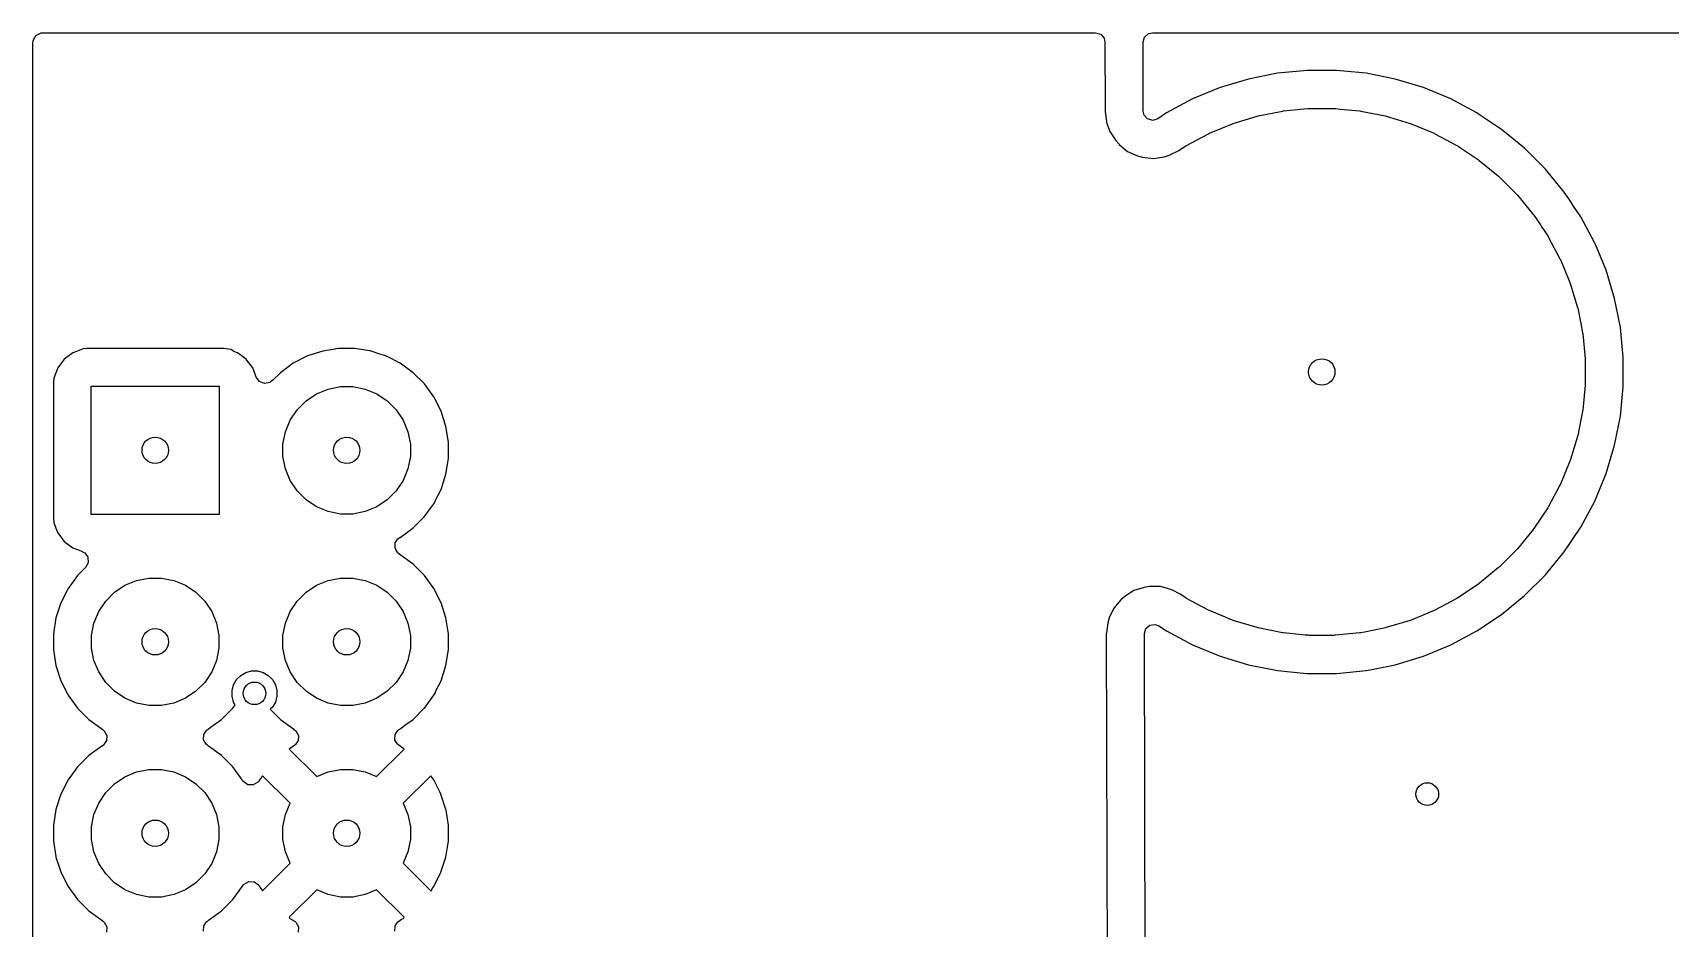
# Model space of a CAD drawing. Header units: inches. Extents: x -1.73 to 1.75, y 0.02 to 4.69.
# Drawn here: x -1.386 to -0.531, y 4.217 to 4.685 of the extents above; entities that cross this region are included whole.
import ezdxf

# ---------------------------------------------------------------- set-up
doc = ezdxf.new("R2010")
doc.units = ezdxf.units.IN
doc.header["$MEASUREMENT"] = 0
doc.layers.add('BLACK', color=250, linetype='CONTINUOUS')

msp = doc.modelspace()

# ---------------------------------------------------------------- linework, layer by layer
at = {"layer": 'BLACK', "linetype": 'CONTINUOUS'}
for p, q in [((-1.38581, 4.67944), (-1.38561, 4.68081)), ((-1.38581, 2.44965), (-1.38581, 4.67944)), ((-1.38561, 4.68081), (-1.38544, 4.6814)), ((-1.38544, 4.6814), (-1.38395, 4.68371)), ((-1.38395, 4.68371), (-1.3839, 4.68376)), ((-1.3839, 4.68376), (-1.38174, 4.68484)), ((-1.38174, 4.68484), (-1.38144, 4.68491)), ((-1.38144, 4.68491), (-1.3804, 4.68502)), ((-1.3804, 4.68502), (-0.8307, 4.68502)), ((-0.8307, 4.68502), (-0.82806, 4.68424)), ((-0.82806, 4.68424), (-0.82626, 4.68217)), ((-0.82626, 4.68217), (-0.82582, 4.68015)), ((-0.82582, 4.68015), (-0.82574, 4.64547)), ((-0.80592, 4.68013), (-0.80515, 4.68277)), ((-0.80584, 4.64412), (-0.80592, 4.68013)), ((-0.80515, 4.68277), (-0.80307, 4.68457)), ((-0.80307, 4.68457), (-0.80104, 4.68502)), ((-0.80104, 4.68502), (1.43211, 4.68502)), ((-0.73574, 4.66386), (-0.75091, 4.66084)), ((-0.72385, 4.66503), (-0.73574, 4.66386)), ((-0.72034, 4.66537), (-0.72385, 4.66503)), ((-0.70486, 4.66537), (-0.72034, 4.66537)), ((-0.70106, 4.665), (-0.70486, 4.66537)), ((-0.68946, 4.66386), (-0.70106, 4.665)), ((-0.67428, 4.66084), (-0.68946, 4.66386)), ((-0.76572, 4.65635), (-0.78002, 4.65042)), ((-0.75091, 4.66084), (-0.76572, 4.65635)), ((-0.75091, 4.66084), (-0.75091, 4.66084)), ((-0.65947, 4.65635), (-0.67428, 4.66084)), ((-0.67428, 4.66084), (-0.67428, 4.66084)), ((-0.64518, 4.65042), (-0.65947, 4.65635)), ((-0.82574, 4.64547), (-0.82574, 4.64408)), ((-0.82574, 4.64408), (-0.82524, 4.63969)), ((-0.80536, 4.64202), (-0.80584, 4.64412)), ((-0.78002, 4.65042), (-0.79367, 4.64313)), ((-0.78002, 4.65042), (-0.78002, 4.65042)), ((-0.74584, 4.64156), (-0.73305, 4.6441)), ((-0.73305, 4.6441), (-0.73257, 4.64417)), ((-0.73257, 4.64417), (-0.7219, 4.64522)), ((-0.7219, 4.64522), (-0.7199, 4.64542)), ((-0.7219, 4.64522), (-0.7219, 4.64522)), ((-0.7199, 4.64542), (-0.7196, 4.64545)), ((-0.7196, 4.64545), (-0.71912, 4.64547)), ((-0.71912, 4.64547), (-0.70608, 4.64547)), ((-0.70608, 4.64547), (-0.7056, 4.64545)), ((-0.7056, 4.64545), (-0.70524, 4.64541)), ((-0.70524, 4.64541), (-0.70301, 4.64519)), ((-0.70301, 4.64519), (-0.70301, 4.64519)), ((-0.70301, 4.64519), (-0.69262, 4.64417)), ((-0.69262, 4.64417), (-0.69215, 4.6441)), ((-0.69215, 4.6441), (-0.67936, 4.64156)), ((-0.63153, 4.64313), (-0.64518, 4.65042)), ((-0.64518, 4.65042), (-0.64518, 4.65042)), ((-0.82524, 4.63969), (-0.82476, 4.6376)), ((-0.82476, 4.6376), (-0.82476, 4.6376)), ((-0.82476, 4.6376), (-0.82476, 4.6376)), ((-0.82476, 4.6376), (-0.82331, 4.63343)), ((-0.80352, 4.63998), (-0.80536, 4.64202)), ((-0.80087, 4.63925), (-0.80352, 4.63998)), ((-0.79824, 4.64007), (-0.80087, 4.63925)), ((-0.79367, 4.64313), (-0.79824, 4.64007)), ((-0.79367, 4.64313), (-0.79367, 4.64313)), ((-0.77128, 4.6325), (-0.75923, 4.63749)), ((-0.75923, 4.63749), (-0.75878, 4.63765)), ((-0.75878, 4.63765), (-0.7463, 4.64144)), ((-0.7463, 4.64144), (-0.74584, 4.64156)), ((-0.67936, 4.64156), (-0.6789, 4.64144)), ((-0.6789, 4.64144), (-0.67314, 4.63969)), ((-0.67314, 4.63969), (-0.66642, 4.63765)), ((-0.66642, 4.63765), (-0.66597, 4.63749)), ((-0.66597, 4.63749), (-0.65392, 4.6325)), ((-0.63014, 4.6422), (-0.63153, 4.64313)), ((-0.63153, 4.64313), (-0.63153, 4.64313)), ((-0.63153, 4.64313), (-0.63153, 4.64313)), ((-0.63153, 4.64313), (-0.63153, 4.64313)), ((-0.63153, 4.64313), (-0.63153, 4.64313)), ((-0.61866, 4.63453), (-0.63014, 4.6422)), ((-0.82331, 4.63343), (-0.82017, 4.62873)), ((-0.82017, 4.62873), (-0.81847, 4.62684)), ((-0.81847, 4.62684), (-0.81842, 4.62678)), ((-0.81842, 4.62678), (-0.81833, 4.62668)), ((-0.78321, 4.62615), (-0.77171, 4.6323)), ((-0.77171, 4.6323), (-0.77128, 4.6325)), ((-0.65392, 4.6325), (-0.65348, 4.6323)), ((-0.65348, 4.6323), (-0.64198, 4.62615)), ((-0.6067, 4.62471), (-0.61866, 4.63453)), ((-0.61866, 4.63453), (-0.61866, 4.63453)), ((-0.61866, 4.63453), (-0.61866, 4.63453)), ((-0.81833, 4.62668), (-0.81833, 4.62668)), ((-0.81833, 4.62668), (-0.81398, 4.62305)), ((-0.81398, 4.62305), (-0.80879, 4.62079)), ((-0.80879, 4.62079), (-0.80613, 4.62006)), ((-0.80613, 4.62006), (-0.80051, 4.61935)), ((-0.80051, 4.61935), (-0.79492, 4.62026)), ((-0.79492, 4.62026), (-0.79235, 4.62106)), ((-0.79235, 4.62106), (-0.79231, 4.62108)), ((-0.79231, 4.62108), (-0.7923, 4.62108)), ((-0.7923, 4.62108), (-0.78719, 4.62352)), ((-0.7923, 4.62108), (-0.7923, 4.62108)), ((-0.7923, 4.62108), (-0.7923, 4.62108)), ((-0.78719, 4.62352), (-0.78598, 4.62433)), ((-0.78719, 4.62352), (-0.78719, 4.62352)), ((-0.78719, 4.62352), (-0.78719, 4.62352)), ((-0.78598, 4.62433), (-0.78362, 4.62591)), ((-0.78362, 4.62591), (-0.78321, 4.62615)), ((-0.64198, 4.62615), (-0.64157, 4.62591)), ((-0.64157, 4.62591), (-0.64119, 4.62565)), ((-0.64119, 4.62565), (-0.64119, 4.62565)), ((-0.64119, 4.62565), (-0.64059, 4.62525)), ((-0.64059, 4.62525), (-0.64059, 4.62525)), ((-0.64059, 4.62525), (-0.63644, 4.62247)), ((-0.63644, 4.62247), (-0.63073, 4.61866)), ((-0.63073, 4.61866), (-0.63035, 4.61838)), ((-0.63035, 4.61838), (-0.62027, 4.6101)), ((-0.59576, 4.61377), (-0.6067, 4.62471)), ((-0.62027, 4.6101), (-0.61991, 4.60978)), ((-0.61991, 4.60978), (-0.61069, 4.60056)), ((-0.58594, 4.60181), (-0.59576, 4.61377)), ((-0.59576, 4.61377), (-0.59576, 4.61377)), ((-0.59576, 4.61377), (-0.59576, 4.61377)), ((-0.5839, 4.59876), (-0.58594, 4.60181)), ((-0.61069, 4.60056), (-0.61037, 4.60021)), ((-0.61037, 4.60021), (-0.6021, 4.59013)), ((-0.58308, 4.59753), (-0.5839, 4.59876)), ((-0.58138, 4.59498), (-0.58308, 4.59753)), ((-0.57734, 4.58894), (-0.58138, 4.59498)), ((-0.6021, 4.59013), (-0.60181, 4.58974)), ((-0.60181, 4.58974), (-0.60032, 4.58751)), ((-0.60032, 4.58751), (-0.60032, 4.58751)), ((-0.60032, 4.58751), (-0.59963, 4.58647)), ((-0.59963, 4.58647), (-0.59963, 4.58647)), ((-0.59963, 4.58647), (-0.59963, 4.58647)), ((-0.59963, 4.58647), (-0.59839, 4.58462)), ((-0.59839, 4.58462), (-0.59801, 4.58405)), ((-0.59801, 4.58405), (-0.59801, 4.58405)), ((-0.59801, 4.58405), (-0.59457, 4.5789)), ((-0.57014, 4.57546), (-0.57734, 4.58894)), ((-0.57734, 4.58894), (-0.57734, 4.58894)), ((-0.57734, 4.58894), (-0.57734, 4.58894)), ((-0.59457, 4.5789), (-0.59432, 4.57849)), ((-0.59432, 4.57849), (-0.58817, 4.56699)), ((-0.57005, 4.5753), (-0.57014, 4.57546)), ((-0.58817, 4.56699), (-0.58797, 4.56655)), ((-0.56413, 4.561), (-0.57005, 4.5753)), ((-0.58797, 4.56655), (-0.58298, 4.55451)), ((-0.55963, 4.54619), (-0.56413, 4.561)), ((-0.58298, 4.55451), (-0.58282, 4.55406)), ((-0.58282, 4.55406), (-0.57903, 4.54158)), ((-0.57903, 4.54158), (-0.57892, 4.54111)), ((-0.55781, 4.537), (-0.55963, 4.54619)), ((-0.55963, 4.54619), (-0.55963, 4.54619)), ((-0.55963, 4.54619), (-0.55963, 4.54619)), ((-0.55963, 4.54619), (-0.55963, 4.54619)), ((-0.57892, 4.54111), (-0.57733, 4.53312)), ((-0.57733, 4.53312), (-0.57733, 4.53312)), ((-0.57733, 4.53312), (-0.57733, 4.53312)), ((-0.57733, 4.53312), (-0.57637, 4.52832)), ((-0.55662, 4.53101), (-0.55781, 4.537)), ((-0.57637, 4.52832), (-0.5763, 4.52785)), ((-0.5763, 4.52785), (-0.57502, 4.51487)), ((-0.5551, 4.51561), (-0.55662, 4.53101)), ((-1.36486, 4.51787), (-1.36939, 4.51447)), ((-1.36291, 4.51859), (-1.36486, 4.51787)), ((-1.36486, 4.51787), (-1.36486, 4.51787)), ((-1.35955, 4.51985), (-1.36291, 4.51859)), ((-1.35734, 4.52008), (-1.35955, 4.51985)), ((-1.35728, 4.52009), (-1.35734, 4.52008)), ((-1.3572, 4.5201), (-1.35728, 4.52009)), ((-1.2865, 4.5201), (-1.3572, 4.5201)), ((-1.3572, 4.5201), (-1.3572, 4.5201)), ((-1.28639, 4.5201), (-1.2865, 4.5201)), ((-1.2865, 4.5201), (-1.2865, 4.5201)), ((-1.2865, 4.5201), (-1.2865, 4.5201)), ((-1.2862, 4.52007), (-1.28639, 4.5201)), ((-1.28219, 4.51963), (-1.2862, 4.52007)), ((-1.28079, 4.51859), (-1.28219, 4.51963)), ((-1.27885, 4.51787), (-1.28079, 4.51859)), ((-1.27694, 4.51644), (-1.27885, 4.51787)), ((-1.27885, 4.51787), (-1.27885, 4.51787)), ((-1.27885, 4.51787), (-1.27885, 4.51787)), ((-1.27885, 4.51787), (-1.27885, 4.51787)), ((-1.27431, 4.51447), (-1.27694, 4.51644)), ((-1.24226, 4.5162), (-1.24972, 4.5124)), ((-1.2343, 4.51879), (-1.24226, 4.5162)), ((-1.22896, 4.51963), (-1.2343, 4.51879)), ((-1.22795, 4.51979), (-1.22896, 4.51963)), ((-1.22757, 4.51986), (-1.22795, 4.51979)), ((-1.22604, 4.5201), (-1.22757, 4.51986)), ((-1.22603, 4.5201), (-1.22604, 4.5201)), ((-1.21767, 4.5201), (-1.22603, 4.5201)), ((-1.21652, 4.51992), (-1.21767, 4.5201)), ((-1.21767, 4.5201), (-1.21767, 4.5201)), ((-1.21575, 4.51979), (-1.21652, 4.51992)), ((-1.20978, 4.51885), (-1.21575, 4.51979)), ((-1.20959, 4.51883), (-1.20978, 4.51885)), ((-1.20923, 4.51875), (-1.20959, 4.51883)), ((-1.20905, 4.51868), (-1.20923, 4.51875)), ((-1.20458, 4.51722), (-1.20905, 4.51868)), ((-1.20218, 4.51644), (-1.20458, 4.51722)), ((-1.20192, 4.5164), (-1.20218, 4.51644)), ((-1.20096, 4.516), (-1.20192, 4.5164)), ((-1.20075, 4.51585), (-1.20096, 4.516)), ((-1.19398, 4.5124), (-1.20075, 4.51585)), ((-0.5551, 4.50014), (-0.5551, 4.51561)), ((-1.37279, 4.50993), (-1.37477, 4.50463)), ((-1.36939, 4.51447), (-1.37279, 4.50993)), ((-1.37279, 4.50993), (-1.37279, 4.50993)), ((-1.36939, 4.51447), (-1.36939, 4.51447)), ((-1.27346, 4.51333), (-1.27431, 4.51447)), ((-1.27431, 4.51447), (-1.27431, 4.51447)), ((-1.27091, 4.50993), (-1.27346, 4.51333)), ((-1.26933, 4.50568), (-1.27091, 4.50993)), ((-1.27091, 4.50993), (-1.27091, 4.50993)), ((-1.25649, 4.50748), (-1.26046, 4.50351)), ((-1.24972, 4.5124), (-1.25649, 4.50748)), ((-1.18721, 4.50748), (-1.19398, 4.5124)), ((-1.18129, 4.50157), (-1.18721, 4.50748)), ((-1.18721, 4.50748), (-1.18721, 4.50748)), ((-0.57502, 4.51487), (-0.575, 4.51439)), ((-0.575, 4.51439), (-0.575, 4.50135)), ((-1.37477, 4.50463), (-1.37502, 4.50228)), ((-1.37502, 4.50228), (-1.37502, 4.50228)), ((-1.37502, 4.50228), (-1.37502, 4.43158)), ((-1.35531, 4.43346), (-1.35531, 4.50039)), ((-1.35531, 4.50039), (-1.28839, 4.50039)), ((-1.28839, 4.50039), (-1.28839, 4.43346)), ((-1.26911, 4.5051), (-1.26933, 4.50568)), ((-1.26746, 4.5029), (-1.26911, 4.5051)), ((-1.26739, 4.50284), (-1.26746, 4.5029)), ((-1.26732, 4.50279), (-1.26739, 4.50284)), ((-1.26474, 4.50183), (-1.26732, 4.50279)), ((-1.26732, 4.50279), (-1.26732, 4.50279)), ((-1.26205, 4.50242), (-1.26474, 4.50183)), ((-1.26157, 4.50268), (-1.26205, 4.50242)), ((-1.26046, 4.50351), (-1.26157, 4.50268)), ((-1.23763, 4.49644), (-1.23156, 4.49895)), ((-1.23156, 4.49895), (-1.22513, 4.50023)), ((-1.22513, 4.50023), (-1.21857, 4.50023)), ((-1.21857, 4.50023), (-1.21214, 4.49895)), ((-1.21214, 4.49895), (-1.20608, 4.49644)), ((-1.17638, 4.4948), (-1.18129, 4.50157)), ((-0.57502, 4.50088), (-0.5763, 4.4879)), ((-0.575, 4.50135), (-0.57502, 4.50088)), ((-0.55662, 4.48474), (-0.5551, 4.50014)), ((-1.24772, 4.48816), (-1.24308, 4.4928)), ((-1.24308, 4.4928), (-1.23763, 4.49644)), ((-1.20608, 4.49644), (-1.20062, 4.4928)), ((-1.20062, 4.4928), (-1.19598, 4.48816)), ((-1.17637, 4.49478), (-1.17638, 4.4948)), ((-1.17258, 4.48734), (-1.17637, 4.49478)), ((-1.25387, 4.47664), (-1.25136, 4.4827)), ((-1.25136, 4.4827), (-1.24772, 4.48816)), ((-1.19598, 4.48816), (-1.19234, 4.4827)), ((-1.19234, 4.4827), (-1.18983, 4.47664)), ((-1.16999, 4.47938), (-1.17258, 4.48734)), ((-0.57637, 4.48742), (-0.57892, 4.47464)), ((-0.5763, 4.4879), (-0.57637, 4.48742)), ((-0.55963, 4.46956), (-0.55662, 4.48474)), ((-1.25515, 4.47021), (-1.25387, 4.47664)), ((-1.18983, 4.47664), (-1.18855, 4.47021)), ((-1.16868, 4.47111), (-1.16999, 4.47938)), ((-0.57903, 4.47417), (-0.58282, 4.46169)), ((-0.57892, 4.47464), (-0.57903, 4.47417)), ((-1.25515, 4.46365), (-1.25515, 4.47021)), ((-1.18855, 4.47021), (-1.18855, 4.46365)), ((-1.16868, 4.46274), (-1.16868, 4.47111)), ((-0.56413, 4.45475), (-0.55963, 4.46956)), ((-0.55963, 4.46956), (-0.55963, 4.46956)), ((-0.55963, 4.46956), (-0.55963, 4.46956)), ((-1.25387, 4.45721), (-1.25515, 4.46365)), ((-1.25136, 4.45115), (-1.25387, 4.45721)), ((-1.18983, 4.45721), (-1.19234, 4.45115)), ((-1.18855, 4.46365), (-1.18983, 4.45721)), ((-1.16999, 4.45448), (-1.16868, 4.46274)), ((-0.58298, 4.46124), (-0.58797, 4.44919)), ((-0.58282, 4.46169), (-0.58298, 4.46124)), ((-1.24772, 4.4457), (-1.25136, 4.45115)), ((-1.19234, 4.45115), (-1.19598, 4.4457)), ((-1.17258, 4.44652), (-1.16999, 4.45448)), ((-0.58817, 4.44876), (-0.59432, 4.43726)), ((-0.58797, 4.44919), (-0.58817, 4.44876)), ((-0.57005, 4.44045), (-0.56413, 4.45475)), ((-1.24308, 4.44106), (-1.24772, 4.4457)), ((-1.23763, 4.43742), (-1.24308, 4.44106)), ((-1.20062, 4.44106), (-1.20608, 4.43742)), ((-1.19598, 4.4457), (-1.20062, 4.44106)), ((-1.17798, 4.43685), (-1.17638, 4.43906)), ((-1.17638, 4.43906), (-1.17557, 4.44017)), ((-1.17638, 4.43906), (-1.17638, 4.43906)), ((-1.17638, 4.43906), (-1.17638, 4.43906)), ((-1.17638, 4.43906), (-1.17638, 4.43906)), ((-1.17557, 4.44017), (-1.17525, 4.44128)), ((-1.17525, 4.44128), (-1.17258, 4.44652)), ((-0.57734, 4.42681), (-0.57005, 4.44045)), ((-1.37502, 4.43158), (-1.37501, 4.4315)), ((-1.37501, 4.4315), (-1.375, 4.43144)), ((-1.375, 4.43144), (-1.37477, 4.42923)), ((-1.28839, 4.43346), (-1.35531, 4.43346)), ((-1.23156, 4.43491), (-1.23763, 4.43742)), ((-1.22513, 4.43363), (-1.23156, 4.43491)), ((-1.21857, 4.43363), (-1.22513, 4.43363)), ((-1.21214, 4.43491), (-1.21857, 4.43363)), ((-1.20608, 4.43742), (-1.21214, 4.43491)), ((-1.18718, 4.42641), (-1.18133, 4.43226)), ((-1.18133, 4.43226), (-1.1813, 4.43229)), ((-1.1813, 4.43229), (-1.18129, 4.43229)), ((-1.18129, 4.43229), (-1.17798, 4.43685)), ((-0.59457, 4.43685), (-0.60181, 4.42601)), ((-0.59432, 4.43726), (-0.59457, 4.43685)), ((-1.37477, 4.42923), (-1.37367, 4.4263)), ((-1.37367, 4.4263), (-1.37279, 4.42392)), ((-1.37279, 4.42392), (-1.37279, 4.42392)), ((-1.37279, 4.42392), (-1.37279, 4.42392)), ((-1.37279, 4.42392), (-1.37279, 4.42392)), ((-1.37279, 4.42392), (-1.36939, 4.41939)), ((-1.19398, 4.42145), (-1.19059, 4.42392)), ((-1.19059, 4.42392), (-1.18721, 4.42637)), ((-1.18721, 4.42638), (-1.18718, 4.42641)), ((-1.18721, 4.42637), (-1.18721, 4.42638)), ((-1.18721, 4.42637), (-1.18721, 4.42637)), ((-1.18721, 4.42637), (-1.18721, 4.42637)), ((-1.18721, 4.42637), (-1.18721, 4.42637)), ((-0.6021, 4.42562), (-0.61037, 4.41554)), ((-0.60181, 4.42601), (-0.6021, 4.42562)), ((-0.58594, 4.41394), (-0.57734, 4.42681)), ((-1.36939, 4.41939), (-1.36939, 4.41939)), ((-1.36939, 4.41939), (-1.36939, 4.41939)), ((-1.36939, 4.41939), (-1.36486, 4.41599)), ((-1.36486, 4.41599), (-1.36486, 4.41599)), ((-1.36486, 4.41599), (-1.36077, 4.41447)), ((-1.36077, 4.41447), (-1.36034, 4.41431)), ((-1.36034, 4.41431), (-1.35912, 4.41364)), ((-1.35912, 4.41364), (-1.35868, 4.41331)), ((-1.35868, 4.41331), (-1.35703, 4.41111)), ((-1.1966, 4.41579), (-1.19648, 4.41853)), ((-1.19586, 4.41453), (-1.1966, 4.41579)), ((-1.19648, 4.41853), (-1.19505, 4.42065)), ((-1.19585, 4.41446), (-1.19586, 4.41453)), ((-1.19577, 4.41436), (-1.19585, 4.41446)), ((-1.19521, 4.41341), (-1.19577, 4.41436)), ((-1.1948, 4.41303), (-1.19521, 4.41341)), ((-1.19505, 4.42065), (-1.19477, 4.42089)), ((-1.19415, 4.41257), (-1.1948, 4.41303)), ((-1.19477, 4.42089), (-1.19413, 4.42137)), ((-1.19413, 4.42137), (-1.19398, 4.42145)), ((-1.19398, 4.42145), (-1.19398, 4.42145)), ((-0.61069, 4.41519), (-0.61991, 4.40597)), ((-0.61037, 4.41554), (-0.61069, 4.41519)), ((-0.59576, 4.40198), (-0.58594, 4.41394)), ((-1.35819, 4.40578), (-1.36241, 4.40157)), ((-1.35688, 4.40819), (-1.35819, 4.40578)), ((-1.35703, 4.41111), (-1.35684, 4.40837)), ((-1.35684, 4.40837), (-1.35688, 4.40819)), ((-1.35684, 4.40837), (-1.35684, 4.40837)), ((-1.19412, 4.41254), (-1.19415, 4.41257)), ((-1.19414, 4.41252), (-1.19412, 4.41254)), ((-1.19401, 4.41242), (-1.19414, 4.41252)), ((-1.19398, 4.4124), (-1.19401, 4.41242)), ((-1.19401, 4.41242), (-1.19401, 4.41242)), ((-1.18721, 4.40748), (-1.19398, 4.4124)), ((-1.18129, 4.40157), (-1.18721, 4.40748)), ((-0.62027, 4.40565), (-0.63035, 4.39737)), ((-0.61991, 4.40597), (-0.62027, 4.40565)), ((-1.36545, 4.39737), (-1.36693, 4.39534)), ((-1.36241, 4.40157), (-1.36545, 4.39737)), ((-1.34308, 4.3928), (-1.33763, 4.39644)), ((-1.33763, 4.39644), (-1.33156, 4.39895)), ((-1.33156, 4.39895), (-1.32513, 4.40023)), ((-1.32513, 4.40023), (-1.31857, 4.40023)), ((-1.31857, 4.40023), (-1.31214, 4.39895)), ((-1.31214, 4.39895), (-1.30608, 4.39644)), ((-1.30608, 4.39644), (-1.30062, 4.3928)), ((-1.24308, 4.3928), (-1.23763, 4.39644)), ((-1.23763, 4.39644), (-1.23156, 4.39895)), ((-1.23156, 4.39895), (-1.22513, 4.40023)), ((-1.22513, 4.40023), (-1.21857, 4.40023)), ((-1.21857, 4.40023), (-1.21214, 4.39895)), ((-1.21214, 4.39895), (-1.20608, 4.39644)), ((-1.20608, 4.39644), (-1.20062, 4.3928)), ((-1.17638, 4.3948), (-1.18129, 4.40157)), ((-0.63073, 4.39709), (-0.64157, 4.38984)), ((-0.63035, 4.39737), (-0.63073, 4.39709)), ((-0.6067, 4.39103), (-0.59576, 4.40198)), ((-1.37112, 4.38734), (-1.37371, 4.37938)), ((-1.36732, 4.3948), (-1.37112, 4.38734)), ((-1.36693, 4.39534), (-1.36732, 4.3948)), ((-1.35136, 4.3827), (-1.34772, 4.38816)), ((-1.34772, 4.38816), (-1.34308, 4.3928)), ((-1.30062, 4.3928), (-1.29598, 4.38816)), ((-1.29598, 4.38816), (-1.29234, 4.3827)), ((-1.25136, 4.3827), (-1.24772, 4.38816)), ((-1.24772, 4.38816), (-1.24308, 4.3928)), ((-1.20062, 4.3928), (-1.19598, 4.38816)), ((-1.19598, 4.38816), (-1.19234, 4.3827)), ((-1.17258, 4.38734), (-1.17638, 4.3948)), ((-1.17638, 4.3948), (-1.17638, 4.3948)), ((-1.17638, 4.3948), (-1.17638, 4.3948)), ((-1.16999, 4.37938), (-1.17258, 4.38734)), ((-0.81752, 4.38885), (-0.82122, 4.38456)), ((-0.81545, 4.39066), (-0.81752, 4.38885)), ((-0.81752, 4.38885), (-0.81752, 4.38885)), ((-0.81069, 4.39373), (-0.81545, 4.39066)), ((-0.81545, 4.39066), (-0.81545, 4.39066)), ((-0.80526, 4.39534), (-0.81069, 4.39373)), ((-0.80254, 4.39574), (-0.80526, 4.39534)), ((-0.79687, 4.39575), (-0.80254, 4.39574)), ((-0.80254, 4.39574), (-0.80254, 4.39574)), ((-0.79256, 4.39464), (-0.79687, 4.39575)), ((-0.79687, 4.39575), (-0.79687, 4.39575)), ((-0.79687, 4.39575), (-0.79687, 4.39575)), ((-0.79053, 4.39386), (-0.79256, 4.39464)), ((-0.79256, 4.39464), (-0.79256, 4.39464)), ((-0.78658, 4.39182), (-0.79053, 4.39386)), ((-0.78362, 4.38984), (-0.78658, 4.39182)), ((-0.78658, 4.39182), (-0.78658, 4.39182)), ((-0.78658, 4.39182), (-0.78658, 4.39182)), ((-0.78658, 4.39182), (-0.78658, 4.39182)), ((-0.78321, 4.3896), (-0.78362, 4.38984)), ((-0.77171, 4.38345), (-0.78321, 4.3896)), ((-0.64199, 4.3896), (-0.65348, 4.38345)), ((-0.64157, 4.38984), (-0.64199, 4.3896)), ((-0.61866, 4.38122), (-0.6067, 4.39103)), ((-1.37371, 4.37938), (-1.37502, 4.37111)), ((-1.35387, 4.37664), (-1.35136, 4.3827)), ((-1.29234, 4.3827), (-1.28983, 4.37664)), ((-1.25387, 4.37664), (-1.25136, 4.3827)), ((-1.19234, 4.3827), (-1.18983, 4.37664)), ((-1.16868, 4.37111), (-1.16999, 4.37938)), ((-0.82357, 4.3794), (-0.82433, 4.37676)), ((-0.82122, 4.38456), (-0.82357, 4.3794)), ((-0.82357, 4.3794), (-0.82357, 4.3794)), ((-0.77128, 4.38324), (-0.77171, 4.38345)), ((-0.75923, 4.37825), (-0.77128, 4.38324)), ((-0.65392, 4.38324), (-0.66597, 4.37825)), ((-0.65348, 4.38345), (-0.65392, 4.38324)), ((-0.63153, 4.37262), (-0.61866, 4.38122)), ((-1.37502, 4.37111), (-1.37502, 4.36274)), ((-1.35515, 4.37021), (-1.35387, 4.37664)), ((-1.35515, 4.36365), (-1.35515, 4.37021)), ((-1.28983, 4.37664), (-1.28855, 4.37021)), ((-1.28855, 4.37021), (-1.28855, 4.36365)), ((-1.25515, 4.37021), (-1.25387, 4.37664)), ((-1.25515, 4.36365), (-1.25515, 4.37021)), ((-1.18983, 4.37664), (-1.18855, 4.37021)), ((-1.18855, 4.37021), (-1.18855, 4.36365)), ((-1.16868, 4.36274), (-1.16868, 4.37111)), ((-0.82507, 4.37158), (-0.82513, 4.37115)), ((-0.82513, 4.37115), (-0.82513, 4.37115)), ((-0.82513, 4.37115), (-0.82464, 4.15365)), ((-0.82433, 4.37676), (-0.82507, 4.37158)), ((-0.82433, 4.37676), (-0.82433, 4.37676)), ((-0.80523, 4.3712), (-0.80446, 4.37384)), ((-0.80474, 4.1537), (-0.80523, 4.3712)), ((-0.80446, 4.37384), (-0.80238, 4.37565)), ((-0.80238, 4.37565), (-0.79966, 4.37604)), ((-0.79966, 4.37604), (-0.79763, 4.37527)), ((-0.79763, 4.37527), (-0.79367, 4.37262)), ((-0.79367, 4.37262), (-0.79367, 4.37262)), ((-0.79367, 4.37262), (-0.79367, 4.37262)), ((-0.79367, 4.37262), (-0.78002, 4.36532)), ((-0.75878, 4.37809), (-0.75923, 4.37825)), ((-0.7463, 4.37431), (-0.75878, 4.37809)), ((-0.74584, 4.37419), (-0.7463, 4.37431)), ((-0.73305, 4.37165), (-0.74584, 4.37419)), ((-0.73257, 4.37158), (-0.73305, 4.37165)), ((-0.72119, 4.37046), (-0.73257, 4.37158)), ((-0.7196, 4.3703), (-0.72119, 4.37046)), ((-0.71912, 4.37028), (-0.7196, 4.3703)), ((-0.70608, 4.37028), (-0.71912, 4.37028)), ((-0.7056, 4.3703), (-0.70608, 4.37028)), ((-0.69262, 4.37158), (-0.7056, 4.3703)), ((-0.69215, 4.37165), (-0.69262, 4.37158)), ((-0.69031, 4.37201), (-0.69215, 4.37165)), ((-0.67936, 4.37419), (-0.69031, 4.37201)), ((-0.69031, 4.37201), (-0.69031, 4.37201)), ((-0.69031, 4.37201), (-0.69031, 4.37201)), ((-0.6789, 4.37431), (-0.67936, 4.37419)), ((-0.66642, 4.37809), (-0.6789, 4.37431)), ((-0.66597, 4.37825), (-0.66642, 4.37809)), ((-0.64518, 4.36532), (-0.63153, 4.37262)), ((-1.37502, 4.36274), (-1.37371, 4.35448)), ((-1.35387, 4.35721), (-1.35515, 4.36365)), ((-1.28855, 4.36365), (-1.28983, 4.35721)), ((-1.25387, 4.35721), (-1.25515, 4.36365)), ((-1.18855, 4.36365), (-1.18983, 4.35721)), ((-1.16999, 4.35448), (-1.16868, 4.36274)), ((-0.78002, 4.36532), (-0.78002, 4.36532)), ((-0.78002, 4.36532), (-0.78002, 4.36532)), ((-0.78002, 4.36532), (-0.76572, 4.3594)), ((-0.65947, 4.3594), (-0.64518, 4.36532)), ((-1.37371, 4.35448), (-1.37112, 4.34652)), ((-1.35136, 4.35115), (-1.35387, 4.35721)), ((-1.28983, 4.35721), (-1.29234, 4.35115)), ((-1.25136, 4.35115), (-1.25387, 4.35721)), ((-1.18983, 4.35721), (-1.19234, 4.35115)), ((-1.17258, 4.34652), (-1.16999, 4.35448)), ((-0.76572, 4.3594), (-0.75091, 4.35491)), ((-0.75091, 4.35491), (-0.75091, 4.35491)), ((-0.75091, 4.35491), (-0.75091, 4.35491)), ((-0.75091, 4.35491), (-0.75091, 4.35491)), ((-0.75091, 4.35491), (-0.73574, 4.35189)), ((-0.68651, 4.35248), (-0.67428, 4.35491)), ((-0.67428, 4.35491), (-0.65947, 4.3594)), ((-0.67428, 4.35491), (-0.67428, 4.35491)), ((-0.67428, 4.35491), (-0.67428, 4.35491)), ((-0.67428, 4.35491), (-0.67428, 4.35491)), ((-1.37112, 4.34652), (-1.3675, 4.33941)), ((-1.34772, 4.3457), (-1.35136, 4.35115)), ((-1.34308, 4.34106), (-1.34772, 4.3457)), ((-1.29598, 4.3457), (-1.30062, 4.34106)), ((-1.29234, 4.35115), (-1.29598, 4.3457)), ((-1.28091, 4.34452), (-1.27937, 4.34719)), ((-1.27937, 4.34719), (-1.27719, 4.34937)), ((-1.27719, 4.34937), (-1.27452, 4.35091)), ((-1.27452, 4.35091), (-1.27154, 4.35171)), ((-1.27154, 4.35171), (-1.26846, 4.35171)), ((-1.26846, 4.35171), (-1.26548, 4.35091)), ((-1.26548, 4.35091), (-1.26281, 4.34937)), ((-1.26281, 4.34937), (-1.26063, 4.34719)), ((-1.26063, 4.34719), (-1.25909, 4.34452)), ((-1.24772, 4.3457), (-1.25136, 4.35115)), ((-1.24308, 4.34106), (-1.24772, 4.3457)), ((-1.19598, 4.3457), (-1.20062, 4.34106)), ((-1.19234, 4.35115), (-1.19598, 4.3457)), ((-1.17525, 4.34128), (-1.17258, 4.34652)), ((-0.73574, 4.35189), (-0.72034, 4.35037)), ((-0.72034, 4.35037), (-0.72034, 4.35037)), ((-0.72034, 4.35037), (-0.70486, 4.35037)), ((-0.70486, 4.35037), (-0.68946, 4.35189)), ((-0.70486, 4.35037), (-0.70486, 4.35037)), ((-0.68946, 4.35189), (-0.68651, 4.35248)), ((-1.3675, 4.33941), (-1.36732, 4.33906)), ((-1.36732, 4.33906), (-1.36241, 4.33229)), ((-1.33763, 4.33742), (-1.34308, 4.34106)), ((-1.33156, 4.33491), (-1.33763, 4.33742)), ((-1.30608, 4.33742), (-1.31214, 4.33491)), ((-1.30062, 4.34106), (-1.30608, 4.33742)), ((-1.28171, 4.34154), (-1.28091, 4.34452)), ((-1.28171, 4.33846), (-1.28171, 4.34154)), ((-1.28091, 4.33548), (-1.28171, 4.33846)), ((-1.25909, 4.34452), (-1.25829, 4.34154)), ((-1.25829, 4.33846), (-1.25909, 4.33548)), ((-1.25829, 4.34154), (-1.25829, 4.33846)), ((-1.23763, 4.33742), (-1.24308, 4.34106)), ((-1.23156, 4.33491), (-1.23763, 4.33742)), ((-1.20608, 4.33742), (-1.21214, 4.33491)), ((-1.20062, 4.34106), (-1.20608, 4.33742)), ((-1.18129, 4.33229), (-1.17638, 4.33906)), ((-1.17638, 4.33906), (-1.17557, 4.34017)), ((-1.17638, 4.33906), (-1.17638, 4.33906)), ((-1.17638, 4.33906), (-1.17638, 4.33906)), ((-1.17638, 4.33906), (-1.17638, 4.33906)), ((-1.17557, 4.34017), (-1.17525, 4.34128)), ((-1.36241, 4.33229), (-1.35649, 4.32637)), ((-1.32513, 4.33363), (-1.33156, 4.33491)), ((-1.31857, 4.33363), (-1.32513, 4.33363)), ((-1.31214, 4.33491), (-1.31857, 4.33363)), ((-1.28718, 4.32641), (-1.28133, 4.33226)), ((-1.28133, 4.33226), (-1.2813, 4.33229)), ((-1.2813, 4.33229), (-1.28129, 4.33229)), ((-1.28129, 4.33229), (-1.28006, 4.334)), ((-1.28006, 4.334), (-1.28091, 4.33548)), ((-1.26063, 4.33281), (-1.26178, 4.33166)), ((-1.26178, 4.33166), (-1.25649, 4.32637)), ((-1.25909, 4.33548), (-1.26063, 4.33281)), ((-1.22513, 4.33363), (-1.23156, 4.33491)), ((-1.21857, 4.33363), (-1.22513, 4.33363)), ((-1.21214, 4.33491), (-1.21857, 4.33363)), ((-1.18718, 4.32641), (-1.18133, 4.33226)), ((-1.18133, 4.33226), (-1.1813, 4.33229)), ((-1.1813, 4.33229), (-1.18129, 4.33229)), ((-1.35649, 4.32637), (-1.34972, 4.32145)), ((-1.34972, 4.32145), (-1.34972, 4.32145)), ((-1.34972, 4.32145), (-1.3497, 4.32144)), ((-1.3497, 4.32144), (-1.34964, 4.3214)), ((-1.34964, 4.3214), (-1.34956, 4.32134)), ((-1.34956, 4.32134), (-1.34956, 4.32134)), ((-1.34956, 4.32134), (-1.3489, 4.32083)), ((-1.3489, 4.32083), (-1.34849, 4.32045)), ((-1.34849, 4.32045), (-1.3471, 4.31807)), ((-1.29648, 4.31854), (-1.29505, 4.32065)), ((-1.29505, 4.32065), (-1.29477, 4.32089)), ((-1.29477, 4.32089), (-1.29413, 4.32137)), ((-1.29413, 4.32137), (-1.29398, 4.32145)), ((-1.29398, 4.32145), (-1.29312, 4.32208)), ((-1.29398, 4.32145), (-1.29398, 4.32145)), ((-1.29312, 4.32208), (-1.28721, 4.32637)), ((-1.28721, 4.32638), (-1.28718, 4.32641)), ((-1.28721, 4.32637), (-1.28721, 4.32638)), ((-1.28721, 4.32637), (-1.28721, 4.32637)), ((-1.25649, 4.32637), (-1.24969, 4.32143)), ((-1.24969, 4.32143), (-1.24963, 4.3214)), ((-1.24963, 4.3214), (-1.2496, 4.32137)), ((-1.2496, 4.32137), (-1.2496, 4.32137)), ((-1.2496, 4.32137), (-1.24955, 4.32134)), ((-1.24955, 4.32134), (-1.24956, 4.32133)), ((-1.24956, 4.32133), (-1.24887, 4.32081)), ((-1.24887, 4.32081), (-1.24847, 4.32044)), ((-1.24847, 4.32044), (-1.24708, 4.31806)), ((-1.1965, 4.31852), (-1.19508, 4.32064)), ((-1.19508, 4.32064), (-1.1948, 4.32088)), ((-1.1948, 4.32088), (-1.19413, 4.32133)), ((-1.19415, 4.32135), (-1.19398, 4.32145)), ((-1.19413, 4.32133), (-1.19415, 4.32135)), ((-1.19398, 4.32145), (-1.19087, 4.32372)), ((-1.19398, 4.32145), (-1.19398, 4.32145)), ((-1.19398, 4.32145), (-1.19398, 4.32145)), ((-1.19087, 4.32372), (-1.18721, 4.32637)), ((-1.18721, 4.32638), (-1.18718, 4.32641)), ((-1.18721, 4.32637), (-1.18721, 4.32638)), ((-1.18721, 4.32637), (-1.18721, 4.32637)), ((-1.34972, 4.3124), (-1.35649, 4.30748)), ((-1.34957, 4.31249), (-1.34972, 4.3124)), ((-1.34893, 4.31296), (-1.34957, 4.31249)), ((-1.34865, 4.31321), (-1.34893, 4.31296)), ((-1.34722, 4.31532), (-1.34865, 4.31321)), ((-1.3471, 4.31807), (-1.34722, 4.31532)), ((-1.2966, 4.31579), (-1.29648, 4.31854)), ((-1.29586, 4.31453), (-1.2966, 4.31579)), ((-1.29585, 4.31445), (-1.29586, 4.31453)), ((-1.29576, 4.31436), (-1.29585, 4.31445)), ((-1.29521, 4.31341), (-1.29576, 4.31436)), ((-1.2948, 4.31303), (-1.29521, 4.31341)), ((-1.29414, 4.31257), (-1.2948, 4.31303)), ((-1.29412, 4.31254), (-1.29414, 4.31257)), ((-1.29414, 4.31252), (-1.29412, 4.31254)), ((-1.29401, 4.31242), (-1.29414, 4.31252)), ((-1.294, 4.31242), (-1.29401, 4.31242)), ((-1.29398, 4.3124), (-1.294, 4.31242)), ((-1.28721, 4.30748), (-1.29398, 4.3124)), ((-1.29398, 4.3124), (-1.29398, 4.3124)), ((-1.29398, 4.3124), (-1.29398, 4.3124)), ((-1.29398, 4.3124), (-1.29398, 4.3124)), ((-1.24971, 4.31239), (-1.25184, 4.31084)), ((-1.25184, 4.31084), (-1.25184, 4.31084)), ((-1.25184, 4.31084), (-1.2375, 4.2965)), ((-1.24964, 4.31242), (-1.24971, 4.31239)), ((-1.24891, 4.31295), (-1.24964, 4.31242)), ((-1.24862, 4.3132), (-1.24891, 4.31295)), ((-1.2472, 4.31531), (-1.24862, 4.3132)), ((-1.24708, 4.31806), (-1.2472, 4.31531)), ((-1.2062, 4.2965), (-1.19186, 4.31084)), ((-1.19662, 4.31578), (-1.1965, 4.31852)), ((-1.19523, 4.3134), (-1.19662, 4.31578)), ((-1.19486, 4.31305), (-1.19523, 4.3134)), ((-1.19372, 4.31225), (-1.19486, 4.31305)), ((-1.19343, 4.3121), (-1.19372, 4.31225)), ((-1.19321, 4.31182), (-1.19343, 4.3121)), ((-1.19186, 4.31084), (-1.19321, 4.31182)), ((-1.19186, 4.31084), (-1.19186, 4.31084)), ((-1.35649, 4.30748), (-1.36241, 4.30157)), ((-1.28129, 4.30157), (-1.28721, 4.30748)), ((-1.36732, 4.2948), (-1.37112, 4.28734)), ((-1.36241, 4.30157), (-1.36732, 4.2948)), ((-1.34308, 4.2928), (-1.33763, 4.29644)), ((-1.33763, 4.29644), (-1.33156, 4.29895)), ((-1.33156, 4.29895), (-1.32513, 4.30023)), ((-1.32513, 4.30023), (-1.31857, 4.30023)), ((-1.31857, 4.30023), (-1.31214, 4.29895)), ((-1.31214, 4.29895), (-1.30608, 4.29644)), ((-1.30608, 4.29644), (-1.30062, 4.2928)), ((-1.27637, 4.29479), (-1.28129, 4.30157)), ((-1.27636, 4.29476), (-1.27637, 4.29479)), ((-1.27628, 4.29464), (-1.27636, 4.29476)), ((-1.2758, 4.29398), (-1.27628, 4.29464)), ((-1.27556, 4.2937), (-1.2758, 4.29398)), ((-1.27345, 4.29228), (-1.27556, 4.2937)), ((-1.26832, 4.29355), (-1.2707, 4.29216)), ((-1.26794, 4.29395), (-1.26832, 4.29355)), ((-1.2674, 4.29467), (-1.26794, 4.29395)), ((-1.26739, 4.29467), (-1.2674, 4.29467)), ((-1.26731, 4.29479), (-1.26739, 4.29467)), ((-1.26576, 4.29692), (-1.26731, 4.29479)), ((-1.25142, 4.28258), (-1.26576, 4.29692)), ((-1.26576, 4.29692), (-1.26576, 4.29692)), ((-1.2375, 4.2965), (-1.23156, 4.29895)), ((-1.23156, 4.29895), (-1.22513, 4.30023)), ((-1.22513, 4.30023), (-1.21857, 4.30023)), ((-1.21857, 4.30023), (-1.21214, 4.29895)), ((-1.21214, 4.29895), (-1.2062, 4.2965)), ((-1.17794, 4.29692), (-1.19228, 4.28258)), ((-1.17639, 4.29479), (-1.17794, 4.29692)), ((-1.17794, 4.29692), (-1.17794, 4.29692)), ((-1.1732, 4.28853), (-1.17639, 4.29479)), ((-1.17639, 4.29479), (-1.17639, 4.29479)), ((-1.37112, 4.28734), (-1.37371, 4.27938)), ((-1.35136, 4.2827), (-1.34772, 4.28816)), ((-1.34772, 4.28816), (-1.34308, 4.2928)), ((-1.30062, 4.2928), (-1.29598, 4.28816)), ((-1.29598, 4.28816), (-1.29234, 4.2827)), ((-1.2707, 4.29216), (-1.27345, 4.29228)), ((-1.17259, 4.28733), (-1.1732, 4.28853)), ((-1.1732, 4.28853), (-1.1732, 4.28853)), ((-1.1732, 4.28853), (-1.1732, 4.28853)), ((-1.17001, 4.27938), (-1.17259, 4.28733)), ((-1.17259, 4.28733), (-1.17259, 4.28733)), ((-1.17259, 4.28733), (-1.17259, 4.28733)), ((-1.37371, 4.27938), (-1.37502, 4.27111)), ((-1.35515, 4.27021), (-1.35387, 4.27664)), ((-1.35387, 4.27664), (-1.35136, 4.2827)), ((-1.29234, 4.2827), (-1.28983, 4.27664)), ((-1.28983, 4.27664), (-1.28855, 4.27021)), ((-1.25515, 4.27021), (-1.25387, 4.27664)), ((-1.25387, 4.27664), (-1.25142, 4.28258)), ((-1.19228, 4.28258), (-1.18983, 4.27664)), ((-1.18983, 4.27664), (-1.18855, 4.27021)), ((-1.16995, 4.279), (-1.17001, 4.27938)), ((-1.16924, 4.27453), (-1.16995, 4.279)), ((-1.16995, 4.279), (-1.16995, 4.279)), ((-1.16995, 4.279), (-1.16995, 4.279)), ((-1.37502, 4.27111), (-1.37502, 4.26274)), ((-1.35515, 4.26365), (-1.35515, 4.27021)), ((-1.28855, 4.27021), (-1.28855, 4.26365)), ((-1.25515, 4.26365), (-1.25515, 4.27021)), ((-1.18855, 4.27021), (-1.18855, 4.26365)), ((-1.1687, 4.27111), (-1.16924, 4.27453)), ((-1.1687, 4.26275), (-1.1687, 4.27111)), ((-1.37502, 4.26274), (-1.37377, 4.25484)), ((-1.35387, 4.25721), (-1.35515, 4.26365)), ((-1.28855, 4.26365), (-1.28983, 4.25721)), ((-1.25387, 4.25721), (-1.25515, 4.26365)), ((-1.18855, 4.26365), (-1.18983, 4.25721)), ((-1.17001, 4.25448), (-1.1687, 4.26275)), ((-1.37377, 4.25484), (-1.37371, 4.25448)), ((-1.37371, 4.25448), (-1.37371, 4.25448)), ((-1.37371, 4.25448), (-1.37371, 4.25448)), ((-1.37371, 4.25448), (-1.37371, 4.25448)), ((-1.37371, 4.25448), (-1.37174, 4.2484)), ((-1.35136, 4.25115), (-1.35387, 4.25721)), ((-1.34772, 4.2457), (-1.35136, 4.25115)), ((-1.29234, 4.25115), (-1.29598, 4.2457)), ((-1.28983, 4.25721), (-1.29234, 4.25115)), ((-1.26576, 4.23694), (-1.25142, 4.25128)), ((-1.25142, 4.25128), (-1.25387, 4.25721)), ((-1.18983, 4.25721), (-1.19228, 4.25128)), ((-1.19228, 4.25128), (-1.17794, 4.23694)), ((-1.17259, 4.24653), (-1.17001, 4.25448)), ((-1.17001, 4.25448), (-1.17001, 4.25448)), ((-1.37174, 4.2484), (-1.37112, 4.24652)), ((-1.37112, 4.24652), (-1.37112, 4.24652)), ((-1.37112, 4.24652), (-1.37112, 4.24652)), ((-1.37112, 4.24652), (-1.36732, 4.23906)), ((-1.34308, 4.24106), (-1.34772, 4.2457)), ((-1.29598, 4.2457), (-1.30062, 4.24106)), ((-1.17639, 4.23907), (-1.17259, 4.24653)), ((-1.36732, 4.23906), (-1.36241, 4.23229)), ((-1.33763, 4.23742), (-1.34308, 4.24106)), ((-1.33156, 4.23491), (-1.33763, 4.23742)), ((-1.32513, 4.23363), (-1.33156, 4.23491)), ((-1.31857, 4.23363), (-1.32513, 4.23363)), ((-1.31214, 4.23491), (-1.31857, 4.23363)), ((-1.30608, 4.23742), (-1.31214, 4.23491)), ((-1.30062, 4.24106), (-1.30608, 4.23742)), ((-1.28129, 4.23229), (-1.27792, 4.23694)), ((-1.27792, 4.23694), (-1.27638, 4.23906)), ((-1.27792, 4.23694), (-1.27792, 4.23694)), ((-1.27792, 4.23694), (-1.27792, 4.23694)), ((-1.27638, 4.23906), (-1.27635, 4.23911)), ((-1.27638, 4.23906), (-1.27638, 4.23906)), ((-1.27635, 4.23911), (-1.27573, 4.23991)), ((-1.27573, 4.23991), (-1.27566, 4.23998)), ((-1.27566, 4.23998), (-1.27536, 4.24031)), ((-1.27536, 4.24031), (-1.27298, 4.2417)), ((-1.27298, 4.2417), (-1.27023, 4.24158)), ((-1.27023, 4.24158), (-1.26812, 4.24015)), ((-1.26812, 4.24015), (-1.26788, 4.23988)), ((-1.26788, 4.23988), (-1.26741, 4.23923)), ((-1.26741, 4.23923), (-1.26731, 4.23907)), ((-1.26731, 4.23907), (-1.26576, 4.23694)), ((-1.26576, 4.23694), (-1.26576, 4.23694)), ((-1.2375, 4.23736), (-1.25184, 4.22302)), ((-1.23156, 4.23491), (-1.2375, 4.23736)), ((-1.22513, 4.23363), (-1.23156, 4.23491)), ((-1.21857, 4.23363), (-1.22513, 4.23363)), ((-1.21214, 4.23491), (-1.21857, 4.23363)), ((-1.2062, 4.23736), (-1.21214, 4.23491)), ((-1.19186, 4.22302), (-1.2062, 4.23736)), ((-1.17794, 4.23694), (-1.17741, 4.23716)), ((-1.17794, 4.23694), (-1.17794, 4.23694)), ((-1.17794, 4.23694), (-1.17794, 4.23694)), ((-1.17794, 4.23694), (-1.17794, 4.23694)), ((-1.17741, 4.23716), (-1.17717, 4.23799)), ((-1.17717, 4.23799), (-1.17701, 4.23822)), ((-1.17701, 4.23822), (-1.1764, 4.23906)), ((-1.1764, 4.23906), (-1.17639, 4.23907)), ((-1.36241, 4.23229), (-1.35649, 4.22637)), ((-1.35649, 4.22637), (-1.34972, 4.22145)), ((-1.29106, 4.22358), (-1.28721, 4.22637)), ((-1.28721, 4.22638), (-1.28718, 4.22641)), ((-1.28721, 4.22637), (-1.28721, 4.22638)), ((-1.28721, 4.22637), (-1.28721, 4.22637)), ((-1.28721, 4.22637), (-1.28721, 4.22637)), ((-1.28721, 4.22637), (-1.28721, 4.22637)), ((-1.28721, 4.22637), (-1.28721, 4.22637)), ((-1.28718, 4.22641), (-1.28133, 4.23226)), ((-1.28133, 4.23226), (-1.2813, 4.23229)), ((-1.2813, 4.23229), (-1.28129, 4.23229)), ((-1.34972, 4.22145), (-1.34972, 4.22145)), ((-1.34972, 4.22145), (-1.3497, 4.22144)), ((-1.3497, 4.22144), (-1.34964, 4.2214)), ((-1.34964, 4.2214), (-1.34956, 4.22134)), ((-1.34956, 4.22134), (-1.34956, 4.22134)), ((-1.34956, 4.22134), (-1.3489, 4.22083)), ((-1.3489, 4.22083), (-1.34849, 4.22045)), ((-1.34849, 4.22045), (-1.3471, 4.21807)), ((-1.3471, 4.21807), (-1.34722, 4.21532)), ((-1.2966, 4.21579), (-1.29648, 4.21853)), ((-1.29648, 4.21853), (-1.29505, 4.22065)), ((-1.29505, 4.22065), (-1.29477, 4.22089)), ((-1.29477, 4.22089), (-1.29413, 4.22137)), ((-1.29413, 4.22137), (-1.29398, 4.22145)), ((-1.29398, 4.22145), (-1.29106, 4.22358)), ((-1.29398, 4.22145), (-1.29398, 4.22145)), ((-1.25184, 4.22302), (-1.25184, 4.22302)), ((-1.25184, 4.22302), (-1.25184, 4.22302)), ((-1.25184, 4.22302), (-1.25152, 4.2224)), ((-1.25152, 4.2224), (-1.24998, 4.22161)), ((-1.24998, 4.22161), (-1.24884, 4.22081)), ((-1.24884, 4.22081), (-1.24847, 4.22046)), ((-1.24847, 4.22046), (-1.24708, 4.21808)), ((-1.24708, 4.21808), (-1.2472, 4.21533)), ((-1.19662, 4.2158), (-1.1965, 4.21855)), ((-1.1965, 4.21855), (-1.19508, 4.22066)), ((-1.19508, 4.22066), (-1.1948, 4.2209)), ((-1.1948, 4.2209), (-1.19415, 4.22137)), ((-1.19415, 4.22137), (-1.19399, 4.22147)), ((-1.19399, 4.22147), (-1.19314, 4.22209)), ((-1.19399, 4.22147), (-1.19399, 4.22147)), ((-1.19314, 4.22209), (-1.19209, 4.22246)), ((-1.19209, 4.22246), (-1.19186, 4.22302))]:
    msp.add_line(p, q, dxfattribs=at)
at = {"layer": 'BLACK'}
for centre, radius in [((-0.7126, 4.50787), 0.00689), ((-1.32185, 4.46693), 0.00689), ((-1.22185, 4.46693), 0.00689), ((-1.32185, 4.36693), 0.00689), ((-1.22185, 4.36693), 0.00689), ((-1.27, 4.34), 0.00591), ((-0.65748, 4.2874), 0.00591), ((-1.32185, 4.26693), 0.00689), ((-1.22185, 4.26693), 0.00689)]:
    msp.add_circle(centre, radius, dxfattribs=at)
at = {"layer": 'WHITE'}
for centre, radius in [((-0.7126, 4.50787), 0.00689), ((-1.32185, 4.46693), 0.00689), ((-1.22185, 4.46693), 0.00689), ((-1.32185, 4.36693), 0.00689), ((-1.22185, 4.36693), 0.00689), ((-1.27, 4.34), 0.00591), ((-0.65748, 4.2874), 0.00591), ((-1.32185, 4.26693), 0.00689), ((-1.22185, 4.26693), 0.00689)]:
    msp.add_circle(centre, radius, dxfattribs=at)

doc.saveas('drawing.dxf')
